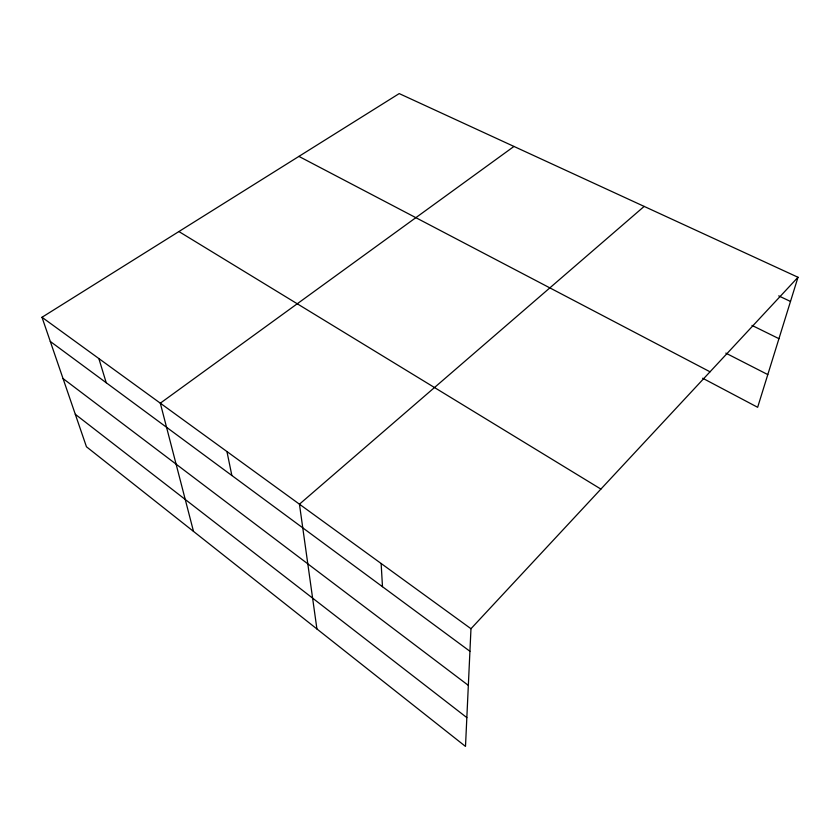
<?xml version="1.0" encoding="UTF-8"?>
<svg xmlns="http://www.w3.org/2000/svg" width="840" height="840" viewBox="0 0 840 840"><rect width="100%" height="100%" fill="white"/><g stroke="black" fill="none" stroke-linecap="round" stroke-linejoin="round"><path stroke-width="1.26" d="M798 277.263L470.978 628.719L465.497 746.413L86.457 446.775L42 317.279L399.21 93.587L798 277.263L757.649 407.295L702.66 378.221M644.165 206.409L299.45 504.189L316.921 628.961M513.965 146.444L160.314 403.179L193.505 531.394M778.701 295.88L790.493 301.455M751.978 325.395L778.943 338.678M725.802 353.115L767.792 374.588M298.914 156.398L710.031 371.805M178.899 231.546L600.904 489.09M42 317.279L470.978 628.719M50.295 341.45L469.928 651.273M63.042 378.556L468.342 685.377M75.306 414.298L466.841 717.612M98.858 358.554L106.218 382.736M226.947 451.553L231.861 475.503M381.139 563.493L382.483 586.708"/></g></svg>
